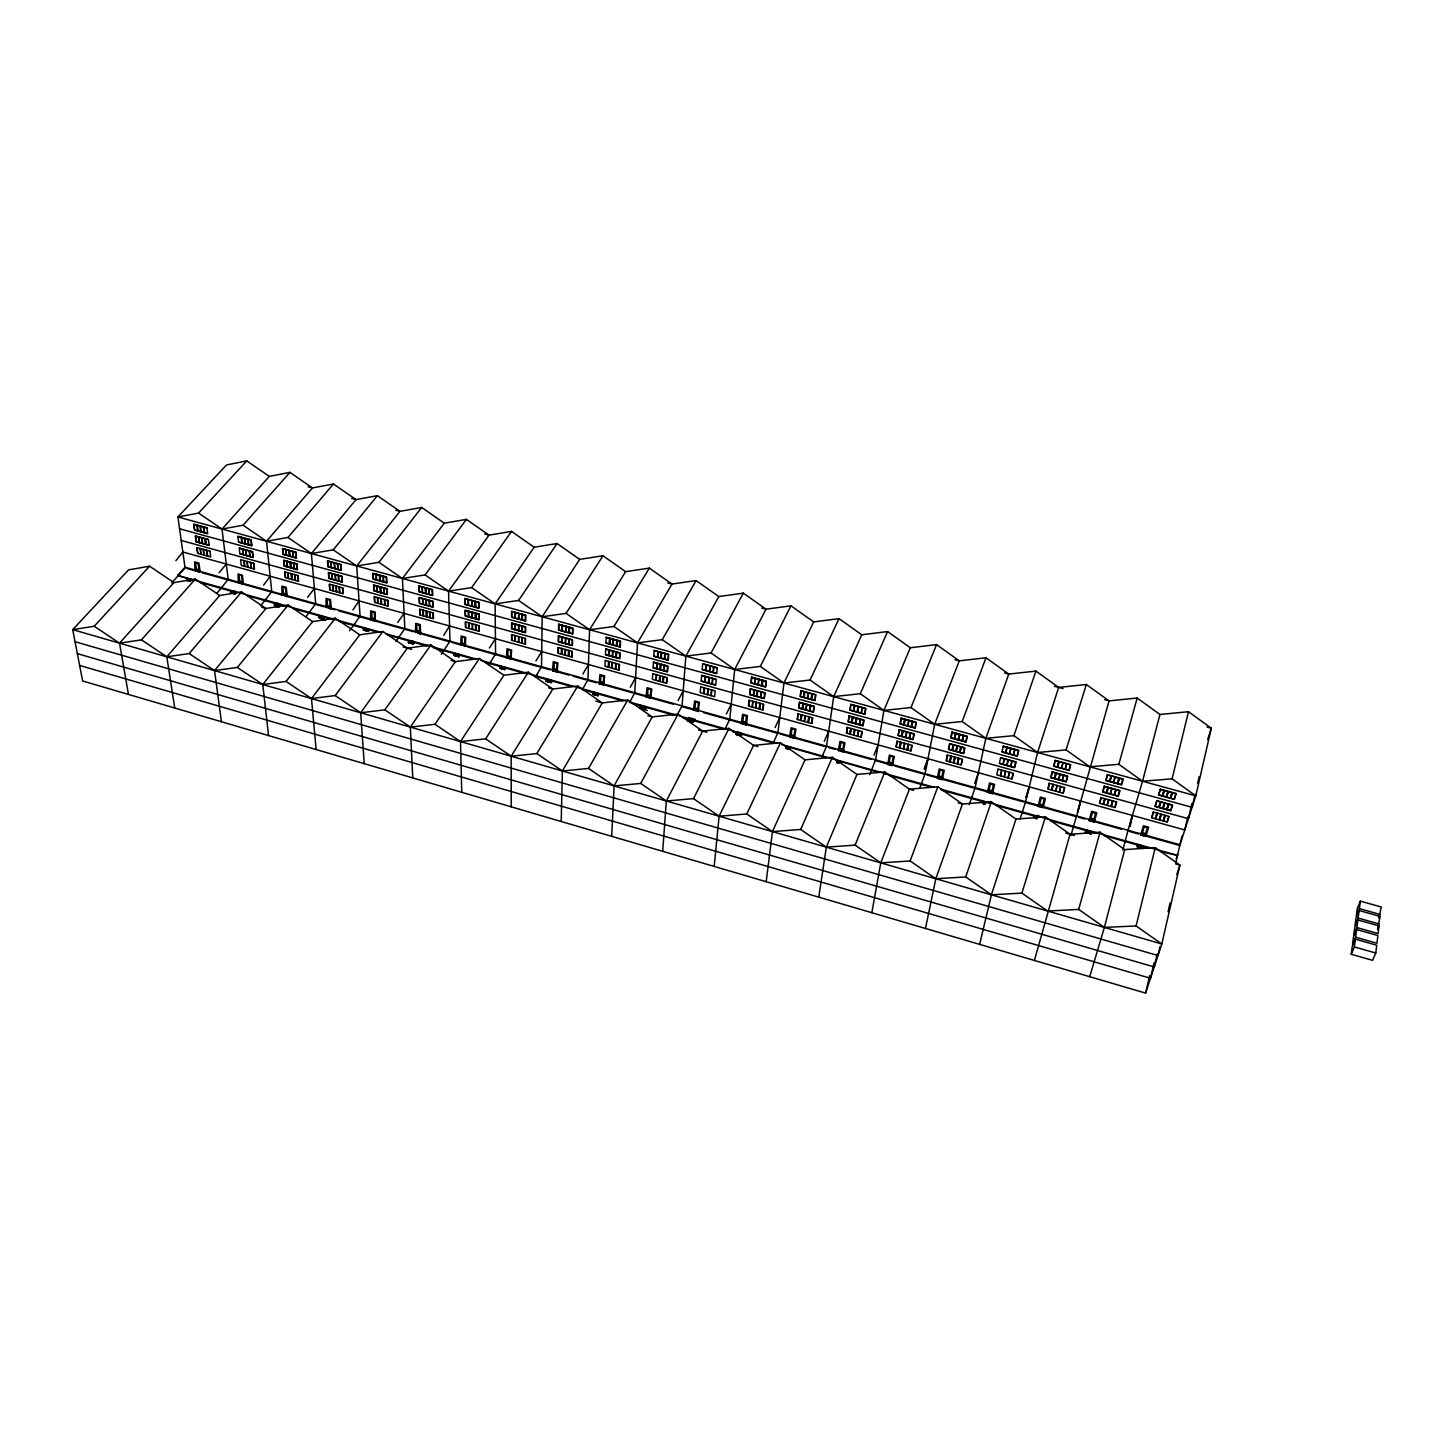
<?xml version="1.0" encoding="UTF-8"?>
<svg xmlns="http://www.w3.org/2000/svg" width="1454" height="1454" viewBox="0 0 1454 1454"><rect width="100%" height="100%" fill="white"/><g stroke="black" fill="none" stroke-linecap="round" stroke-linejoin="round"><path stroke-width="1.5" d="M515.061 641.305L515.061 635.562M515.061 629.782L515.061 623.984M515.061 618.15L515.061 612.279M515.279 641.178L515.298 635.816M518.533 642.268L518.533 636.525M518.551 630.745L518.569 624.947M518.569 619.113L518.587 613.243M518.769 642.141L518.769 636.779M522.004 643.231L522.022 637.488M522.041 631.708L522.077 625.911M522.095 620.076L522.113 614.224M522.24 643.104L522.259 637.743M525.257 643.94L525.276 638.579M571.658 686.524L535.799 676.492L541.542 666.695M535.944 660.97L541.724 651.556M541.524 667.441L542.16 616.769L579.692 559.372L602.974 555.755L625.638 571.658L649.338 568.114L672.002 584.054L696.102 580.564L718.803 596.558L743.321 593.141L766.022 609.19L790.958 605.827L813.677 621.93L839.031 618.641L861.768 634.78L887.576 631.563L910.313 647.757L936.558 644.613L959.295 660.843L985.994 657.771L1008.767 674.074L1035.92 671.076L1058.676 687.415L1086.302 684.489L1109.075 700.883L1137.173 698.029L1159.947 714.477L1188.518 711.715L1211.309 728.218L1195.788 795.847L1179.776 845.501L1145.134 835.85M547.177 679.291L546.213 681.199M547.413 679.363L546.45 681.254M547.649 679.418L546.686 681.326M547.885 679.491L547.158 681.453M548.34 679.618L547.376 681.526M548.576 679.69L547.849 681.653M548.812 679.745L548.085 681.708M549.267 679.89L548.322 681.781M549.503 679.945L548.776 681.908M549.739 680.018L549.012 681.981M550.212 680.145L549.248 682.035M550.43 680.199L549.721 682.162M550.902 680.345L549.939 682.235M551.139 680.399L550.175 682.308M551.375 680.472L550.648 682.435M551.593 680.527L550.884 682.489M552.066 680.672L551.102 682.562M552.538 670.821L553.12 669.167L557.754 670.458L557.173 672.111L552.538 670.821L553.247 661.625L557.9 662.915L557.173 672.111M558.318 653.1L558.427 647.739M561.371 653.937L561.48 648.593M561.589 654.191L561.717 648.466M561.826 642.686L561.953 636.888M562.08 631.072L562.207 625.22M561.826 654.064L561.935 648.72M561.226 821.51L562.371 770.983L602.283 702.918L627.71 699.992L652.228 716.931L678.109 714.096L702.645 731.108L729.017 728.345L753.572 745.393L757.861 746.611M565.097 655.172L565.224 649.429M565.352 643.668L565.497 637.87M565.624 632.036L565.751 626.183M565.333 655.045L565.461 649.684M568.387 655.881L568.514 650.538M568.605 656.136L568.75 650.411M568.896 644.631L569.023 638.851M569.168 633.017L569.314 627.165M568.841 656.008L568.987 650.665M571.895 656.863L572.022 651.501M622.948 700.883L582.418 689.541L587.943 679.636M582.89 674.038L588.452 664.533M593.904 692.377L593.214 694.358M594.613 692.577L593.686 694.485M594.85 692.649L593.923 694.558M595.086 692.704L594.395 694.685M595.795 692.904L594.868 694.83M596.031 692.976L595.322 694.957M596.722 693.176L595.795 695.085M596.958 693.231L596.267 695.212M597.667 693.431L596.503 695.285M597.903 693.503L597.212 695.485M598.376 693.631L597.449 695.539M598.612 693.703L597.685 695.612M598.848 693.758L598.157 695.739L592.741 694.23L593.668 692.322L599.066 694.194M599.084 683.798L599.648 682.144L604.319 683.453L603.755 685.107L599.084 683.798L599.939 674.601L604.628 675.91L603.755 685.107M608.335 666.968L608.554 661.606M608.554 667.222L608.808 661.479M609.044 655.718L609.281 649.938M609.535 644.104L609.789 638.27M608.808 667.095L609.026 661.734M611.88 667.931L612.116 662.588M612.098 668.204L612.352 662.461M612.607 656.699L612.861 650.919M613.115 645.103L613.37 639.251M615.424 668.931L615.66 663.569M615.642 669.185L615.896 663.442M616.169 657.681L616.423 651.901M616.696 646.085L616.95 640.233M615.896 669.058L616.132 663.696M618.968 669.912L619.204 664.551M611.716 836.341L614.079 785.905L652.228 716.931L647.884 715.713M629.455 702.718L634.78 692.704M630.273 687.233L635.616 677.6M641.069 705.59L640.178 707.516M641.541 705.717L640.651 707.662M641.777 705.79L640.887 707.716M642.014 705.844L641.123 707.789M642.25 705.917L641.596 707.916M642.977 706.117L642.068 708.043M643.213 706.19L642.304 708.116M643.45 706.244L642.777 708.243M644.158 706.444L643.25 708.389M644.395 706.517L643.486 708.443M644.867 706.644L643.977 708.589M645.103 706.717L644.213 708.643M645.34 706.789L644.449 708.716M646.049 696.902L646.612 695.23L651.337 696.557L650.774 698.229L646.049 696.902L647.066 687.706L651.792 689.032L650.774 698.229M645.576 706.844L644.922 708.843M646.049 706.971L645.158 708.916M655.972 680.345L656.336 674.62M656.699 668.876L657.063 663.097M657.444 657.281L657.808 651.428M656.208 680.236L656.554 674.892M659.316 681.09L659.662 675.746M659.534 681.344L659.916 675.619M660.298 669.858L660.661 664.078M661.043 658.262L661.425 652.428M659.789 681.217L660.134 675.874M662.897 682.071L663.242 676.728M663.115 682.326L663.497 676.619M663.878 670.857L664.278 665.078M664.66 659.262L665.06 653.428M663.369 682.217L663.733 676.873M666.477 683.071L666.841 677.728M662.697 851.317L666.332 800.99L702.645 731.108M678.091 700.555L683.216 690.814M688.923 718.985L688.051 720.93M689.396 719.112L688.287 721.002M689.632 719.185L689.014 721.202M690.105 719.312L689.251 721.275M690.595 719.457L689.487 721.329M690.832 719.512L690.196 721.548M691.304 719.657L690.45 721.602M691.795 719.785L690.686 721.675M692.031 719.857L691.395 721.875M692.504 719.984L691.631 721.947M693.449 710.134L694.012 708.443L698.774 709.77L698.211 711.46L693.449 710.134L694.612 700.937L699.41 702.264L698.211 711.46M692.976 720.13L691.886 722.002M693.231 720.184L692.595 722.202M693.703 720.33L692.831 722.274M703.809 693.613L704.299 687.887M704.79 682.144L705.299 676.364M705.79 670.567L706.299 664.732M704.081 693.485L704.536 688.16M707.426 694.612L707.916 688.905M708.425 683.144L708.934 677.382M709.443 671.566L709.952 665.732M707.68 694.485L708.153 689.16M711.024 695.612L711.533 689.905M712.06 684.143L712.569 678.382M713.078 672.566L713.605 666.732M711.297 695.485L711.769 690.159M726.364 714.005L731.253 704.136M714.187 866.439L719.112 816.221L753.572 745.393L780.453 742.74L805.007 759.842L832.379 757.261L856.951 774.437L884.832 771.947L909.422 789.158L913.675 790.358M729.69 719.93L734.67 669.512L766.022 609.19L761.714 608.045M736.724 732.362L735.888 734.343M736.96 732.434L736.124 734.415M737.451 732.58L736.378 734.47M737.687 732.634L736.851 734.615M737.941 732.707L737.105 734.688M738.178 732.78L737.342 734.743M738.65 732.907L737.578 734.815M738.905 732.98L738.305 735.015M739.377 733.107L738.541 735.088M739.632 733.179L738.796 735.161M740.104 733.325L739.032 735.215M741.286 723.492L741.849 721.784L746.647 723.129L746.102 724.819L741.286 723.492L742.63 714.296L747.447 715.622L746.574 723.874M740.595 733.452L739.759 735.433M740.831 733.525L739.995 735.488M741.322 733.652L740.231 735.56M741.794 733.797L740.958 735.76M746.102 724.819L741.376 722.729M748.737 705.862L749.301 700.537M752.118 707.007L752.736 701.282M753.354 695.557L753.972 689.778M754.608 683.98L755.226 678.146M752.372 706.88L752.954 701.555M755.535 707.753L756.116 702.427M755.753 708.007L756.389 702.3M757.007 696.557L757.643 690.795M758.279 684.998L758.915 679.163M759.17 708.752L759.77 703.427M759.406 709.025L760.042 703.318M760.678 697.575L761.314 691.795M761.969 685.997L762.623 680.181M759.66 708.898L760.26 703.572M762.823 709.77L763.423 704.445M775.109 727.563L779.744 717.585M1375.775 953.024L1376.72 945.209L1355.364 939.157L1352.238 946.481L1351.202 954.26L1372.558 960.349L1375.775 953.024L1354.346 946.936L1355.364 939.157M1379.028 925.907L1378.119 933.577L1356.891 927.597L1357.891 919.964L1379.028 925.907L1377.429 929.579M1377.665 927.67L1380.173 916.42L1359.126 910.513L1356.037 917.837L1355.037 925.38L1358.127 918.074L1359.126 910.513M1378.81 918.183L1381.3 907.005L1360.362 901.153L1357.273 908.459L1356.273 915.947L1359.381 908.623L1360.362 901.153M766.203 881.706L772.438 831.615L805.007 759.842M786.196 746.229L826.017 757.77M786.45 746.284L785.633 748.283M786.941 746.429L785.887 748.356M787.177 746.502L786.378 748.483M787.414 746.556L786.868 748.628M787.904 746.702L787.105 748.701M788.395 746.829L787.341 748.755M789.595 736.96L790.122 735.251L794.993 736.615L794.447 738.323L789.595 736.96L791.085 727.763L795.956 729.126L794.447 738.323M788.631 746.902L787.832 748.901M788.886 746.974L788.322 749.028M789.377 747.102L788.577 749.101M789.849 747.247L788.813 749.173M790.104 747.32L789.304 749.301M790.34 747.392L789.795 749.446L787.595 748.828L788.341 747.211M790.54 747.829L784.978 745.884M797.464 719.366L798.155 714.041M800.645 720.257L801.354 714.932M800.863 720.512L801.608 714.805M802.372 709.079L803.117 703.318M803.88 697.52L804.644 691.704M801.136 720.384L801.845 715.059M1355.619 937.23L1356.637 929.524L1377.883 935.504L1376.956 943.264L1355.619 937.23L1352.493 944.537L1353.51 936.83L1356.637 929.524M804.316 721.275L805.025 715.95M804.553 721.529L805.298 715.822M806.061 710.097L806.825 704.336M807.606 698.556L808.369 692.722M808.006 722.293L808.715 716.967M808.224 722.547L808.987 716.84M809.769 711.115L810.532 705.354M811.314 699.574L812.095 693.758M808.497 722.42L809.206 717.113M811.677 723.31L812.404 717.985M824.291 741.267L828.707 731.18M826.435 746.92L833.687 696.63L861.768 634.78M838.34 750.555L838.867 748.846L843.774 750.209L843.229 751.936L838.34 750.555L839.994 741.358L844.919 742.74L843.229 751.936M837.14 760.478L877.344 772.129M837.377 760.551L836.613 762.568M837.631 760.624L837.104 762.696M838.376 760.824L837.359 762.768M838.613 760.896L837.849 762.914M838.867 760.969L838.086 762.986M839.103 761.042L838.34 763.041M818.766 897.136L826.326 847.173L856.951 774.437M839.358 761.114L838.831 763.186M839.54 761.551L835.414 760.006M846.664 732.998L847.464 727.691M849.863 733.888L850.681 728.581M850.081 734.143L850.972 728.454M851.844 722.729L852.735 716.986M853.625 711.206L854.534 705.39M850.372 734.034L851.19 728.708M853.571 734.924L854.407 729.599M853.789 735.179L854.679 729.49M855.588 723.765L856.479 718.022M857.387 712.224L858.296 706.426M854.08 735.052L854.897 729.744M857.515 736.215L858.405 730.508M859.314 724.801L860.223 719.039M861.131 713.26L862.058 707.444M857.787 736.087L858.623 730.78M861.004 736.978L861.858 731.671M873.963 755.099L878.125 744.884M887.54 764.295L892.611 764.931L893.01 763.95L888.067 762.568L887.54 764.295L892.483 765.676L894.337 756.48L889.375 755.099L887.94 763.314M896.318 746.756L897.245 741.449M899.553 747.665L900.499 742.358M899.772 747.919L900.789 742.231M901.807 736.524L902.825 730.78M903.861 725.001L904.897 719.203M900.062 747.792L901.007 742.503M871.837 912.73L880.779 862.876L909.422 789.158L937.83 786.778L962.421 804.044L991.355 801.754L1015.964 819.075L1045.426 816.875L1070.053 834.269L1100.06 832.179L1124.687 849.609L1155.258 847.609L1179.903 865.112L1161.801 943.991L1145.607 993.118L82.642 680.981L72.7 629.655L128.515 569.877L149.598 566.206L173.898 582.618L195.381 579.019L219.699 595.486L241.6 591.96L265.955 608.463L288.255 605.009L312.628 621.585L335.365 618.186L359.756 634.816L382.911 631.49L407.338 648.175L430.929 644.94L455.375 661.661L479.402 658.498L503.866 675.274L528.365 672.202L552.847 689.032L577.783 686.034L602.283 702.918L595.849 701.101M903.516 748.955L904.552 743.267M905.569 737.56L906.605 731.816M907.659 726.055L908.695 720.239M903.806 748.846L904.751 743.539M907.06 749.737L908.023 744.43M907.26 749.991L908.296 744.321M909.35 738.596L910.386 732.852M911.44 727.091L912.494 721.293M907.55 749.882L908.514 744.575M910.804 750.773L911.785 745.484M924.108 769.075L928.015 758.734M937.212 778.144L942.21 779.544L937.212 778.144L937.739 776.418L942.737 777.799L942.21 779.544M937.594 777.163L939.211 768.966L944.228 770.347L942.574 778.544M946.445 760.66L947.517 755.353M949.716 761.569L950.789 756.262M949.935 761.823L951.08 756.153M952.243 750.446L953.406 744.702M954.587 738.941L955.751 733.143M950.225 761.696L951.298 756.407M953.497 762.605L954.587 757.316M953.715 762.877L954.878 757.189M956.041 751.5L957.223 745.757M958.404 739.995L959.585 734.197M954.006 762.75L955.096 757.461M957.295 763.659L958.386 758.37M957.495 763.913L958.677 758.243M959.858 752.536L961.039 746.811M962.239 741.049L963.42 735.251M957.786 763.804L958.895 758.497M925.471 928.47L935.794 878.761L962.421 804.044L958.186 802.862M961.076 764.713L962.184 759.424M971.417 798.482L975.143 787.632M974.725 783.161L978.378 772.692M974.98 788.377L985.848 738.323L1008.767 674.074L1004.46 672.929M983.885 801.572L982.959 803.571M984.14 801.645L983.467 803.717M984.376 801.717L983.722 803.789M984.631 801.79L983.976 803.862M984.885 801.863L984.231 803.935M985.14 801.936L984.721 804.08M987.357 792.139L992.41 793.557L987.357 792.139L987.884 790.394L992.918 791.794L992.41 793.557M987.72 791.14L989.538 782.961L994.609 784.36L992.755 792.539M985.903 802.135L984.976 804.135M1000.37 775.6L1001.57 770.311M1000.588 775.854L1001.879 770.184M1003.169 764.495L1004.478 758.77M1005.786 753.027L1007.113 747.229M1004.187 776.654L1005.405 771.365M1004.405 776.909L1005.695 771.256M1007.004 765.549L1008.331 759.842M1009.658 754.081L1010.984 748.301M1160.001 946.79L1157.984 955.551L75.045 641.705M1168.071 911.731L1170.088 902.952M1195.097 794.229L1192.08 807.333L179.569 528.765M1197.605 783.306L1199.114 776.763M1008.004 777.708L1009.24 772.438M1008.222 777.981L1009.53 772.31M1010.857 766.621L1012.184 760.896M1013.511 755.135L1014.856 749.355M1145.607 993.118L1149.678 975.579M1175.795 862.604L1182.029 836.014M1154.04 962.911L1150.496 978.269L79.643 665.441M1187.827 816.839L1184.792 829.961L182.84 551.993L175.879 560.681M1157.257 953.824L1154.222 966.965L77.353 653.628M1191.953 803.408L1188.409 818.711L181.223 540.434M1011.839 778.781L1013.074 773.492M979.651 944.373L991.41 894.81L1015.964 819.075M1025.852 797.41L1029.232 786.814M149.598 566.206L94.183 626.256L72.7 629.655L1161.801 943.991L1136.083 925.944L1155.258 847.609M171.736 582.854L185.094 568.005L177.915 516.97L1195.788 795.847L1172.088 778.835L1188.518 711.715M1034.739 815.821C1032.086 820.365 1036.629 811.877 1040.355 817.384M1034.994 815.894L1034.357 817.984M1035.502 816.021L1034.612 818.057M1035.757 816.094L1035.121 818.202M1037.992 806.279L1043.263 806.952L1043.59 805.934L1038.501 804.516L1037.992 806.279L1043.081 807.697L1045.462 798.5L1040.355 797.083L1038.32 805.243M1036.011 816.167L1035.375 818.257M1036.266 816.239L1035.902 818.402M1036.775 816.385L1036.157 818.475M1037.029 816.457L1036.411 818.547M1037.556 816.603L1036.666 818.62M1142.59 848.3L1143.153 846.173M1142.862 848.373L1143.407 846.246M1145.916 836.377L1146.406 834.596L1141.208 833.142L1140.718 834.941L1145.916 836.377L1140.718 834.941M1048.17 788.85L1049.497 783.561M1139.991 847.573L1140.281 845.374M1140.245 847.646L1140.808 845.519M1140.499 847.718L1141.063 845.592M1140.772 847.791L1141.317 845.665M1141.026 847.864L1141.59 845.737M1141.281 847.936L1142.117 845.883M1141.554 848.009L1141.99 846.246M1141.808 848.082L1142.371 845.955M1142.335 848.227L1142.626 846.028M1051.496 789.776L1052.841 784.488M1051.715 790.031L1053.15 784.378M1054.586 778.69L1056.04 772.983M1057.494 767.239L1058.966 761.46M1052.024 789.904L1053.35 784.633M1137.373 846.846L1137.937 844.719M1137.9 846.991L1138.191 844.792M1138.155 847.064L1138.718 844.938M1138.427 847.137L1138.973 845.01M1138.682 847.209L1139.5 845.156M1138.936 847.282L1139.391 845.519M1139.209 847.355L1139.754 845.228M1139.463 847.428L1140.027 845.301M1055.568 791.103L1057.022 785.451M1058.476 779.762L1059.93 774.055M1061.402 768.294L1062.874 762.532M1055.877 790.976L1057.222 785.705M1059.221 791.903L1060.584 786.632M1059.421 792.157L1060.875 786.505M1062.347 780.834L1063.819 775.109M1065.309 769.366L1066.782 763.604M1063.074 792.975L1064.455 787.704M1122.851 850.045L1128.05 830.27M1129.576 826.29L1132.43 815.44M1130.103 826.435L1132.321 815.803M1124.687 849.609L1104.386 927.416L1089.7 976.706M1159.947 714.477L1142.535 781.252L1127.831 831.016M1034.394 960.458L1070.053 834.269M1077.469 811.786L1080.576 801.045M1086.083 830.198L1085.229 832.233L1091.172 833.905L1091.772 831.779L1085.829 830.125M1086.611 830.343L1086.011 832.451M1089.119 820.529L1094.244 821.964L1089.119 820.529L1089.609 818.766L1094.753 820.201L1094.244 821.964M1089.409 819.493L1091.645 811.35L1096.807 812.786L1094.535 820.928M1086.865 830.416L1086.265 832.524M1087.119 830.488L1086.52 832.597M1087.374 830.561L1086.774 832.669M1087.628 830.634L1087.047 832.742M1087.901 830.707L1087.301 832.815M1088.41 830.852L1087.556 832.888M1088.919 830.997L1088.337 833.106M1089.191 831.052L1088.592 833.178M1089.446 831.125L1088.846 833.251M1089.7 831.197L1089.101 833.324M1089.955 831.27L1089.373 833.396M1090.209 831.343L1089.628 833.469M1090.736 831.488L1089.882 833.542M1090.991 831.561L1090.391 833.687M1091.245 831.633L1090.664 833.76M1091.518 831.706L1090.918 833.833M1099.769 803.135L1101.241 797.882M1136.083 925.944L1104.386 927.416L1078.686 909.422L1100.06 832.179M579.692 559.372L557.046 543.523L534.145 547.213L511.535 531.401L489.017 535.145L466.407 519.387L444.288 523.186L421.696 507.482L399.959 511.335L377.386 495.669L356.012 499.594L333.457 483.982L312.465 487.944L289.928 472.386L269.281 476.403L246.762 460.882L226.479 464.971L177.915 516.97L198.598 513.08L222.008 529.056L243.072 525.221L266.5 541.233L287.947 537.471L311.392 553.538L333.239 549.848L356.703 565.951L378.931 562.316L402.413 578.474L425.059 574.912L448.559 591.124L471.623 587.616L495.142 603.883L518.605 600.447L542.16 616.769L566.042 613.388L589.597 629.764L613.933 626.474L637.506 642.886L662.261 639.669L685.852 656.136L711.061 652.973L734.67 669.512L760.315 666.423L783.942 682.998L810.06 680.018L833.687 696.63L860.277 693.722L883.923 710.406L910.986 707.553L934.649 724.292L962.184 721.529L985.848 738.323L1013.892 735.651L1037.574 752.5L1066.109 749.9L1089.791 766.803L1118.835 764.295L1137.173 698.029M1103.132 804.08L1104.604 798.809M1090.136 833.615L1090.627 831.87M1103.35 804.335L1104.931 798.7M1106.512 793.012L1108.112 787.323M1109.711 781.58L1111.329 775.818M1103.659 804.226L1105.131 798.955M1088.065 833.033L1088.301 831.215M1107.039 805.152L1108.511 799.882M1107.239 805.407L1108.82 799.773M1110.438 794.102L1112.037 788.395M1113.655 782.67L1115.273 776.909M1085.756 832.379L1085.993 830.561M1110.929 806.243L1112.419 800.972M1111.129 806.497L1112.728 800.845M1114.346 795.174L1115.963 789.486M1117.599 783.742L1119.235 777.981M1111.438 806.37L1112.946 801.118M1114.818 807.315L1116.327 802.045M1070.907 835.45L1076.578 815.93M1077.977 811.932L1080.486 801.427M1140.99 833.887L1143.444 825.745L1148.66 827.199L1146.17 835.341M1151.877 817.584L1153.476 812.332M1155.276 818.529L1156.893 813.277M1155.476 818.784L1157.202 813.149M1158.947 807.497L1160.692 801.79M1162.455 796.083L1164.218 790.322M1155.803 818.675L1157.42 813.422M94.183 626.256L119.537 643.159L141.456 639.851L166.81 656.808L189.165 653.573L214.556 670.585L237.365 667.441L262.774 684.507L286.038 681.435L311.483 698.556L335.183 695.575L360.665 712.769L384.837 709.843L410.337 727.091L434.982 724.274L460.5 741.576L485.636 738.85L511.172 756.207L536.817 753.572L562.371 770.983L588.506 768.439L614.079 785.905L640.741 783.452L666.332 800.99L693.503 798.628L719.112 816.221L746.811 813.967L772.438 831.615L800.681 829.471L826.326 847.173L855.116 845.119L880.779 862.876L910.131 860.95L935.794 878.761L965.71 876.926L991.41 894.81L1021.889 893.101L1045.426 816.875M1066.109 749.9L1086.302 684.489M1159.201 819.62L1160.837 814.367M1159.42 819.874L1161.146 814.24M1162.909 808.588L1164.654 802.899M1166.435 797.174L1168.198 791.412M1159.729 819.765L1161.364 814.513M1163.145 820.71L1164.781 815.458M1163.345 820.965L1165.09 815.331M1166.853 809.678L1168.634 803.989M1170.415 798.264L1172.197 792.503M1163.673 820.856L1165.308 815.603M1034.866 818.129L1035.412 816.403M1036.92 818.693L1037.465 816.966M1167.071 821.801L1168.725 816.548M1207.656 739.632L1211.309 728.218L1207.038 727.073M1026.36 797.555L1029.141 787.177M1020.126 818.911L1025.615 801.717M1176.286 858.751L1177.722 854.352M1058.676 687.415L1037.574 752.5L1025.434 802.444L1038.174 806.007M1176.759 874.726L1179.903 865.112L1175.65 863.93M965.71 876.926L991.355 801.754M1013.892 735.651L1035.92 671.076M983.213 803.644L983.795 801.954M969.236 804.625L972.017 796.792M910.131 860.95L937.83 786.778M962.184 721.529L985.994 657.771M919.619 788.45L925.126 773.673M924.617 769.202L927.943 759.097M855.116 845.119L884.832 771.947M910.986 707.553L936.558 644.613M869.656 774.655L875.599 759.86M910.313 647.757L883.923 710.406L875.472 760.606L888.394 764.222M1357.891 919.964L1354.783 927.288L1353.765 934.922L1356.891 927.597M1351.202 954.26L1354.346 946.936M837.595 762.841L838.304 761.205M800.681 829.471L832.379 757.261M860.277 693.722L887.576 631.563M826.526 746.175L822.092 756.662L822.819 755.026M789.049 749.246L789.813 747.629M786.123 748.428L786.887 746.793M746.811 813.967L780.453 742.74M810.06 680.018L839.031 618.641M777.926 732.616L773.255 742.976L732.598 731.598M813.677 621.93L783.942 682.998L777.835 733.361L703.681 712.678M740.722 735.688L741.267 734.034M737.814 734.888L738.614 733.289M739.504 735.361L740.068 733.688M735.651 734.27C735.433 730.344 744.521 732.889 741.213 735.833L736.615 734.543L737.414 732.943M693.503 798.628L729.017 728.345M760.315 666.423L790.958 605.827M729.763 719.185L724.874 729.435L682.671 717.622M692.122 722.075L692.958 720.493M688.524 721.075L689.36 719.494M689.723 721.402L690.559 719.821M690.923 721.747L691.759 720.166M687.815 720.875C687.16 716.786 696.539 719.494 693.067 722.347L687.578 720.802M677.001 715.259L682.053 705.881M640.741 783.452L678.109 714.096M711.061 652.973L743.321 593.141M718.803 596.558L685.852 656.136L681.999 706.626L695.012 710.261M643.013 708.316L643.904 706.753M641.832 707.989L642.704 706.426M588.506 768.439L627.71 699.992M662.261 639.669L696.102 580.564M594.631 694.758L595.54 693.213M595.558 695.012L596.485 693.485M596.74 695.357L597.649 693.812M593.45 694.43L594.359 692.886M582.418 689.541L583.327 688.015M536.817 753.572L577.783 686.034M613.933 626.474L649.338 568.114M625.638 571.658L589.597 629.764L587.925 680.381L596.431 682.762M546.922 681.381L547.867 679.872M535.799 676.492L536.762 674.965M485.636 738.85L528.365 672.202M566.042 613.388L602.974 555.755M503.866 675.274L460.5 741.576L461.754 792.303M502.884 669.058L503.866 667.168M503.357 669.185L504.102 667.241M503.575 669.24L504.338 667.295M504.047 669.367L504.792 667.422M511.008 659.225L511.608 657.59L507.01 656.299L506.428 657.208L511.008 659.225L511.59 650.047L506.992 648.757L506.428 657.953M504.265 669.44L505.265 667.931M504.502 669.494L505.265 667.55M499.885 668.204L500.649 666.259L505.956 668.131M500.121 668.277L500.885 666.332M500.358 668.331L501.339 666.459M500.812 668.476L501.575 666.532M501.048 668.531L501.794 666.586M501.503 668.658L502.266 666.714M501.739 668.731L502.721 666.841M501.957 668.785L502.957 666.913M502.43 668.913L503.175 666.968M502.648 668.985L503.411 667.041M495.56 653.864L489.598 663.551L490.598 662.061M489.435 648.011L495.432 638.724M434.982 724.274L479.402 658.498M518.605 600.447L557.046 543.523M458.555 656.626L459.573 654.754M458.773 656.681L459.809 655.209M534.145 547.213L495.142 603.883L495.56 654.609M454.884 655.609L455.684 653.682M455.12 655.663L456.138 653.809M455.575 655.79L456.374 653.864M455.811 655.863L456.592 653.937M456.265 655.99L457.047 654.064M456.501 656.045L457.519 654.554M456.72 656.117L457.501 654.191M457.174 656.245L457.974 654.318M457.41 656.299L458.192 654.373M457.865 656.426L458.646 654.5M465.28 646.467L465.862 644.831L461.318 643.559L460.718 644.449L465.28 646.467L465.716 637.27L461.136 636.016L460.736 645.194M458.101 656.499L459.119 655.009M458.319 656.554L459.1 654.627M453.975 655.336L454.775 653.428L460.027 654.882M454.211 655.409L454.993 653.482M454.666 655.536L455.447 653.609M449.977 641.159L441.325 654.3M443.797 635.307L449.559 625.983M384.837 709.843L430.929 644.94M471.623 587.616L511.535 531.401M413.245 643.922C417.48 641.577 408.392 638.833 408.265 642.541L413.463 643.995M409.846 642.977L410.664 641.069M410.064 643.031L411.118 641.196M410.301 643.104L411.337 641.269M407.338 648.175L360.665 712.769L364.227 763.659M410.755 643.231L411.791 641.378M410.973 643.286L412.264 641.886M411.427 643.413L412.245 641.505M411.664 643.486L412.936 642.086M412.118 643.613L412.918 641.705M412.336 643.668L413.372 641.832M419.952 633.817L420.551 632.199L416.044 630.945L415.408 631.818L419.952 633.817L420.588 632.944L420.242 624.638L415.717 623.384L415.444 632.563M412.554 643.74L413.608 641.886M413.009 643.868L414.063 642.014M408.483 642.595L409.537 640.76M408.719 642.668L409.774 641.196M408.938 642.723L410.21 640.941M409.392 642.85L410.428 641.014M409.61 642.904L410.682 641.45M404.83 628.564L395.888 641.559M397.687 622.457L404.085 613.388M335.183 695.575L382.911 631.49M425.059 574.912L466.407 519.387M367.226 631.036L368.316 629.582M367.444 631.091L368.28 629.2M375.041 621.294L375.187 612.098L370.697 610.862L370.57 620.04L375.041 621.294L375.641 619.677L371.17 618.423L370.57 620.04M367.662 631.163L368.989 629.764M368.116 631.29L368.971 629.4M363.845 630.091L364.7 628.201M364.082 630.145L365.154 628.328M364.3 630.218L365.59 628.455M364.754 630.345L365.826 628.51M364.972 630.4L366.299 629.019M365.427 630.527L366.263 628.637M365.645 630.6L366.971 629.2M366.099 630.709L366.935 628.819M366.317 630.782L367.644 629.4M366.772 630.909L367.608 629.019M366.99 630.963L368.062 629.146M359.756 634.816L311.483 698.556L316.154 749.555M363.409 629.964L364.481 628.128M444.288 523.186L402.413 578.474L404.866 629.309L413.463 631.708M363.627 630.018L364.718 628.582M360.065 616.078L353.522 625.438M349.523 630.673L354.631 624.002M352.886 609.971L359.047 600.884M286.038 681.435L335.365 618.186M378.931 562.316L421.696 507.482M320.498 617.95L321.861 616.569M320.952 618.059L321.825 616.187M321.17 618.132L322.515 616.75M321.625 618.259L322.297 616.696M321.843 618.313L323.188 616.95M322.279 618.441L323.606 616.696M330.512 608.862L331.13 607.263L326.023 606.881L330.512 608.862L331.185 608.026L330.531 599.684L326.078 598.448L326.096 607.627M322.733 618.568L323.86 617.132M322.952 618.622L324.278 616.878M323.406 618.75L324.533 617.314M319.862 616.005L318.499 617.387L323.624 618.822L324.496 616.95M318.953 617.514L319.825 615.642M319.171 617.568L320.516 616.205M319.607 617.696L320.498 615.824M319.844 617.75L321.189 616.387M320.28 617.877L321.152 616.005M312.628 621.585L262.774 684.507L268.554 735.579M315.718 603.701L306.231 616.405M307.576 597.358L314.391 588.506M237.365 667.441L288.255 605.009M333.239 549.848L377.386 495.669M276.66 605.646L277.769 603.864M276.878 605.718L278.041 604.301M277.096 605.773L278.441 604.046M277.532 605.9L278.877 604.173M277.968 606.027L279.095 604.228M286.402 596.558L287.02 594.959L281.931 594.577L286.402 596.558L287.092 595.722L286.274 587.38L281.858 586.144L282.003 595.34M278.187 606.082L279.313 604.301M278.641 606.209L279.768 604.41M278.859 606.263C283.421 604.101 274.533 601.411 274.224 604.973L279.295 606.391L279.986 604.482M274.442 605.028L275.606 603.628M274.661 605.1L276.006 603.374M275.115 605.227L276.278 603.81M275.333 605.282L276.678 603.555M275.769 605.409L276.896 603.61M276.205 605.536L277.369 604.119M276.424 605.591L277.332 603.737M271.753 591.433L264.828 600.611M260.575 605.718L266.009 599.193M263.592 585.108L270.153 576.22M189.165 653.573L241.6 591.96M287.947 537.471L333.457 483.982M232.095 593.159L233.24 591.396M232.531 593.287L233.676 591.505M232.749 593.359L233.894 591.578M233.185 593.468L234.548 591.76M233.621 593.596L234.766 591.814M233.84 593.65L235.421 591.996M242.673 584.363L243.291 582.763L238.238 582.382L242.673 584.363L243.381 583.527L242.4 575.184L238.038 573.966L238.329 583.145M234.276 593.777L235.693 592.45M234.712 593.904L235.639 592.069M236.075 592.178L234.93 593.959L230.35 592.669C230.713 589.415 239.201 591.469 235.366 594.086M230.786 592.796L231.986 591.396M231.004 592.868L232.367 591.142M231.44 592.978L232.585 591.215M231.877 593.105L233.022 591.324M219.699 595.486L166.81 656.808L174.716 708.007M228.169 579.292L221.081 588.343M216.701 593.396L222.28 586.962M219.1 572.731L226.297 564.061M190.31 581.455L191.492 579.692M199.325 572.258L199.961 570.695L194.909 570.313L199.325 572.258L200.052 571.44L198.925 563.098L194.6 561.88L195.018 571.058M141.456 639.851L195.381 579.019M243.072 525.221L289.928 472.386M188.075 579.11L186.857 580.491L189.165 579.419M187.075 580.546L188.457 578.856M187.511 580.673L188.675 578.91M188.148 580.855L189.547 579.146M188.584 580.982L189.765 579.219M189.02 581.091L190.256 579.71M189.238 581.164L190.619 579.455M189.674 581.273L190.837 579.51M190.11 581.4L191.274 579.637M192.364 579.946L177.606 575.439L184.985 567.242L1180.012 844.774M173.898 582.618L119.537 643.159L128.461 694.43M269.281 476.403L222.008 529.056L228.26 580.037L236.984 582.472M198.598 513.08L246.762 460.882M1172.088 778.835L1142.535 781.252L1118.835 764.295M1078.686 909.422L1047.589 911.04L1021.889 893.101M308.139 486.799L312.465 487.944L266.5 541.233L271.825 592.196M351.668 498.431L356.012 499.594L311.392 553.538L315.772 604.464L324.224 606.809M395.779 510.227L399.959 511.335L356.703 565.951L360.119 616.823M484.764 534L489.017 535.145L448.559 591.124L450.013 641.905L417.752 632.908M667.786 582.927L672.002 584.054L637.506 642.886L634.744 693.449L673.402 704.227M955.042 659.716L959.295 660.843L934.649 724.292L924.998 774.419L894.846 766.022M1054.332 686.252L1063.056 688.596M1104.695 699.719L1109.075 700.883L1076.396 816.657L1042.427 807.188M196.799 525.185L193.945 524.403L194.691 529.91L197.544 530.692M200.543 526.221L203.415 527.002L204.123 532.509L201.27 531.71M206.722 527.911L203.851 527.13L204.56 532.618L207.431 533.4M238.111 536.526L241 537.308M244.781 538.343L247.671 539.143M286.056 549.667L288.964 550.466L289.491 555.955L286.583 555.155L285.802 549.412M292.327 551.393L289.419 550.593L289.946 556.082L292.854 556.882M330.621 561.898L327.677 561.08L328.113 566.569L331.039 567.387M334.002 562.825L331.058 562.007L331.494 567.496L334.42 568.314M337.855 563.879L340.799 564.679L341.199 570.168L338.273 569.368M376.495 574.475L379.458 575.293L379.767 580.764L376.822 579.964M382.875 576.22L379.912 575.421L380.239 580.891L383.184 581.709M421.878 586.925L418.879 586.107L419.115 591.578L422.096 592.396M429.239 588.943L432.238 589.761L432.438 595.249L429.457 594.432M468.606 599.739L471.623 600.575M514.825 612.425L511.79 611.589L511.79 617.059L514.825 617.895M518.351 613.388L515.298 612.552L515.298 618.023L518.333 618.859M521.877 614.351L518.824 613.515L518.805 618.986L521.859 619.822M565.515 626.311L562.444 625.474L562.316 630.945L565.388 631.781M606.427 637.543L609.535 638.397L609.299 643.849L606.209 642.995M613.606 639.506L616.714 640.36L616.46 645.812L613.352 644.958M654.427 650.701L657.553 651.556M702.864 663.987L706.026 664.86M709.679 665.859L706.517 664.987L706.044 670.439L709.207 671.312M713.332 666.859L710.17 665.987L709.697 671.439L712.86 672.311M717.004 667.859L713.823 667.004L713.351 672.439L716.513 673.311M754.971 678.273L751.773 677.4L751.191 682.853L754.372 683.725M759.152 679.436L762.35 680.308L761.732 685.743L758.552 684.87M808.588 692.995L811.823 693.867L811.096 699.301L807.879 698.429M861.768 707.571L858.514 706.68L857.66 712.115L860.913 713.005M908.405 720.366L905.115 719.457L904.152 724.874L907.441 725.782M1003.46 746.429L1006.804 747.356L1005.568 752.754L1002.224 751.845M1007.331 747.501L1010.675 748.41L1009.439 753.808L1006.095 752.899M1011.202 748.556L1014.547 749.482L1013.293 754.88L1009.948 753.954M1015.074 749.628L1018.436 750.537L1017.164 755.935L1013.82 755.026M1062.565 762.641L1059.184 761.714L1057.803 767.112L1061.184 768.039M1067 763.859L1070.398 764.804L1068.999 770.184L1065.618 769.257M1115.491 777.163L1118.908 778.108L1117.381 783.488L1113.964 782.543M238.765 542.015L241.637 542.815M245.399 543.851L248.289 544.632M468.715 605.209L471.732 606.045M654.082 656.154L657.208 657.008M702.409 669.44L705.572 670.312M208.431 539.525L195.272 535.908L196.072 541.742L209.176 545.359L208.431 539.525L205.377 538.871L206.086 544.323L208.94 545.105M198.362 536.944L195.527 536.163L196.254 541.615L199.089 542.397M201.652 537.853L198.816 537.071L199.525 542.506L202.379 543.305L201.652 537.853L202.615 543.56M202.088 537.98L204.941 538.762L205.65 544.196L202.815 543.414M239.492 548.267L242.364 549.067M246.108 550.103L248.997 550.884M287.183 561.408L290.091 562.207L290.6 567.642L287.71 566.842M293.435 563.134L290.527 562.334L291.054 567.769L293.944 568.569M331.53 573.621L328.604 572.821L329.04 578.256L331.948 579.056M334.911 574.548L331.985 573.748L332.403 579.183L335.329 579.982M338.727 575.602L341.672 576.42L342.072 581.854L339.145 581.037M377.186 586.198L380.13 587.016L380.457 592.45L377.495 591.633M383.547 587.943L380.584 587.143L380.893 592.56L383.856 593.377M422.332 598.63L419.37 597.812L419.588 603.246L422.551 604.064M429.675 600.647L432.656 601.483L432.856 606.9L429.875 606.082M468.842 611.443L471.841 612.261M514.825 624.111L511.79 623.275L511.808 628.691L514.825 629.527M518.333 625.075L515.298 624.239L515.298 629.655L518.315 630.491M521.841 626.038L518.805 625.202L518.787 630.618L521.822 631.454M565.242 637.997L562.189 637.161L562.08 642.559L565.133 643.413M605.954 649.211L609.044 650.065L608.808 655.463L605.736 654.609M613.079 651.174L616.187 652.028L615.933 657.426L612.843 656.572M653.7 662.352L656.808 663.224M701.882 675.637L705.026 676.492M708.661 677.509L705.517 676.637L705.063 682.017L708.207 682.889M712.315 678.509L709.152 677.637L708.68 683.016L711.824 683.889M715.95 679.509L712.787 678.636L712.315 684.034L715.459 684.889M753.717 689.905L750.537 689.032L749.955 694.412L753.136 695.285M757.861 691.05L761.06 691.922L760.46 697.32L757.28 696.43M807.043 704.59L810.26 705.481L809.533 710.861L806.334 709.97M859.95 719.167L856.697 718.276L855.861 723.638L859.096 724.528M906.315 731.944L903.043 731.035L902.098 736.396L905.351 737.305M1000.843 757.97L1004.169 758.897L1002.951 764.241L999.625 763.314M1004.696 759.043L1008.022 759.951L1006.804 765.295L1003.478 764.386M1008.549 760.097L1011.875 761.024L1010.639 766.349L1007.313 765.44M1012.384 761.151L1015.728 762.078L1014.492 767.421L1011.148 766.494M1059.621 774.164L1056.258 773.237L1054.895 778.562L1058.258 779.508M1064.037 775.382L1067.4 776.309L1066.018 781.634L1062.656 780.707M1112.237 788.668L1115.654 789.595L1114.146 794.92L1110.747 793.975M240.128 553.72L242.982 554.501M246.726 555.537L249.597 556.337M468.933 616.859L471.932 617.696M653.355 667.749L656.463 668.622M701.428 681.017L704.572 681.89M194.909 570.313L199.234 571.513M238.238 582.382L242.582 583.599M281.931 594.577L286.329 595.813M326.023 606.881L330.458 608.117M370.516 619.295L374.987 620.531M415.408 631.818L419.915 633.072M460.718 644.449L465.262 645.721M506.428 657.208L511.008 658.48M552.556 670.076L557.191 671.366M599.103 683.053L603.792 684.361M646.085 696.157L650.81 697.484M693.503 709.388L698.283 710.715M789.686 736.215L794.538 737.56M838.449 749.81L843.338 751.191M187.257 568.605L193.727 570.404M202.36 572.821L226.115 579.437M243.509 584.29L282.294 595.122M286.474 596.285L313.682 603.883M328.44 607.99L334.783 609.753M339 610.934L370.77 619.804M375.023 620.985L402.722 628.71M452.176 642.504L460.845 644.94M467.352 646.757L549.976 669.803M558.409 672.148L568.95 675.092M573.167 676.274L585.817 679.8M604.955 685.143L632.617 692.849M779.944 733.961L788.395 736.324M792.63 737.487L824.309 746.338M828.562 747.52L834.959 749.301M843.484 751.682L871.219 759.424M927.161 775.037L935.849 777.454M942.374 779.271L987.593 791.885M993.9 793.648L1023.343 801.863M1078.523 817.257L1084.957 819.056M1093.535 821.437L1121.398 829.216M1129.994 831.615L1138.646 834.033M688.669 717.494L695.212 719.312M177.606 575.439L381.312 632.472M385.583 633.671L476.512 659.135M480.874 660.352L627.365 701.373M629.491 701.973L674.838 714.659M679.182 715.877L777.599 743.43M781.852 744.612L934.413 787.341M940.974 789.177L1177.54 855.406L1160.437 851.408M193 580.128L188.293 579.165M324.715 617.005L319.626 615.951M884.85 773.837L886.086 774.2M887.831 774.673L889.066 775.037M983.631 801.499L989.447 803.135M199.525 582.309L236.348 592.632M247.434 595.74L286.565 606.7M292.69 608.408L332.966 619.677M339.127 621.403L377.731 632.217M388.109 635.125L427.094 646.049M433.365 647.793L472.695 658.807M485.382 662.37L525.13 673.493M631.345 703.245L674.892 715.441M889.012 775.4L931.178 787.214M941.12 789.995L986.575 802.717M995.917 805.334L1038.992 817.402M1050.606 820.656L1095.843 833.324M1104.204 835.668L1147.769 847.864M1359.381 908.623L1380.391 914.53M453.757 655.281L459.01 656.754L459.791 654.827M499.649 668.149L504.956 669.64L505.719 667.695M274.879 606.082L279.077 607.245M321.098 619.04L325.332 620.222M643.013 709.279L647.321 710.479M261.738 607.281L265.955 608.463L214.556 670.585L221.408 721.729M403.012 646.957L411.7 649.393M451.013 660.443L455.375 661.661L410.337 727.091L412.754 777.908M548.576 687.833L552.847 689.032L511.172 756.207L511.245 806.843M698.447 729.926L706.898 732.289M1065.727 833.051L1074.433 835.505M1358.127 918.074L1379.264 923.999M197.09 547.813L197.817 553.192M200.361 548.703L201.07 554.101M196.999 525.058L197.78 530.946M198.562 536.817L199.343 542.651M200.107 548.449L200.888 554.228M200.307 525.966L201.07 531.855M203.378 549.358L204.142 555.137M203.196 549.485L203.905 554.883M206.904 550.521L207.595 555.919M203.596 526.857L204.378 532.764M205.141 538.616L205.905 544.45M206.65 550.266L207.413 556.046M206.468 550.394L207.159 555.792M244.145 560.826L244.763 566.206M241.2 537.18L241.873 543.069M242.564 548.921L243.236 554.756M243.89 560.572L244.563 566.333M250.742 562.643L251.342 568.023M247.871 538.998L248.525 544.886M249.197 550.757L249.852 556.591M250.506 562.389L251.142 568.169M244.526 538.089L245.199 543.978M245.871 549.848L246.544 555.664M247.198 561.48L247.852 567.242M246.998 561.607L247.616 567.005M253.596 563.443L254.196 568.823M284.984 572.113L285.511 577.492M291.2 573.839L291.709 579.219M286.947 561.153L287.51 566.987M288.074 572.785L288.637 578.547M287.874 572.912L288.383 578.292M294.98 574.875L295.471 580.255M292.527 551.248L293.09 557.136M293.635 562.989L294.181 568.823M294.726 574.621L295.271 580.4M291.636 573.948L292.163 579.346M289.164 550.339L289.728 556.21M290.291 562.08L290.855 567.896M291.4 573.694L291.945 579.474M297.87 575.675L298.361 581.055M329.531 584.435L329.967 589.815M332.893 585.362L333.311 590.742M330.821 561.753L331.276 567.642M331.748 573.494L332.203 579.31M332.657 585.108L333.093 590.869M339.164 587.107L339.564 592.487M336.256 586.289L336.656 591.669M334.22 562.68L334.674 568.569M335.111 574.421L335.565 580.237M336.001 586.035L336.456 591.796M342.526 588.034L342.926 593.414M337.619 563.625L338.055 569.495M338.491 575.348L338.927 581.182M339.364 586.962L339.8 592.741M374.478 596.867L374.805 602.247M376.259 574.221L376.604 580.091M376.95 585.944L377.295 591.76M377.622 597.558L377.967 603.319M377.422 597.685L377.731 603.065M381.257 598.739L381.566 604.119M379.676 575.148L380.021 581.037M380.348 586.871L380.694 592.705M381.021 598.485L381.348 604.246M380.803 598.612L381.112 603.992M384.656 599.684L384.947 605.064M383.093 576.093L383.438 581.963M383.765 587.816L384.092 593.632M384.419 599.43L384.728 605.191M387.6 600.502L387.891 605.864M419.842 609.408L420.061 614.788M423.259 610.353L423.477 615.733M422.096 586.78L422.332 592.669M422.569 598.503L422.787 604.319M423.023 610.098L423.241 615.86M426.676 611.298L426.876 616.678M425.549 587.743L425.768 593.614M426.004 599.448L426.222 605.264M426.44 611.043L426.658 616.805M426.222 611.171L426.422 616.551M433.074 613.079L433.256 618.441M429.003 588.688L429.221 594.559M429.439 600.393L429.657 606.209M429.857 611.989L430.075 617.75M429.639 612.134L429.839 617.496M465.607 622.076L465.734 627.437M468.37 599.484L468.479 605.337M468.606 611.189L468.715 616.987M468.824 622.766L468.951 628.528M468.606 622.894L468.715 628.273M475.513 624.802L475.603 630.182M472.514 623.984L472.605 629.346M471.859 600.429L471.968 606.3M472.059 612.134L472.168 617.95M472.277 623.73L472.386 629.473M478.966 625.765L479.057 631.127M475.967 624.929L476.058 630.309M475.349 601.393L475.44 607.263M475.549 613.097L475.64 618.895M475.731 624.675L475.84 630.436M511.808 634.853L511.808 640.214M522.295 626.165L522.277 631.581L525.312 632.417L525.348 627.001L522.295 626.165M522.349 614.479L522.331 619.949L525.367 620.785L525.403 615.315L522.349 614.479M525.512 638.451L525.494 644.195L511.59 640.342L511.572 634.598L525.512 638.451M525.566 626.874L525.548 632.672L511.572 628.819L511.554 623.021L525.566 626.874M525.639 615.187L525.603 621.04L511.554 617.187L511.554 611.316L525.639 615.187M546.94 679.236L545.995 681.126L551.339 682.635L552.284 681.108L546.94 679.236M554.174 662.642L554.065 668.676L556.846 669.44L556.955 663.406L554.174 662.642M558.191 647.484L558.082 653.228L572.131 657.117L572.276 651.374L558.191 647.484M558.427 635.925L558.318 641.723L572.422 645.612L572.567 639.815L558.427 635.925M558.645 624.239L558.536 630.091L572.712 633.999L572.876 628.146L558.645 624.239M558.663 636.18L558.554 641.596L561.607 642.432L561.717 637.034L558.663 636.18M558.881 624.493L558.772 629.964L561.844 630.818L561.953 625.347L558.881 624.493M565.715 638.124L565.606 643.54L568.659 644.376L568.787 638.978L565.715 638.124M565.988 626.456L565.86 631.908L568.932 632.763L569.077 627.292L565.988 626.456M569.259 639.106L569.132 644.504L572.185 645.358L572.331 639.942L569.259 639.106M569.55 627.419L569.405 632.89L572.494 633.726L572.622 628.273L569.55 627.419M600.847 675.619L600.611 681.653L603.428 682.435L603.664 676.401L600.847 675.619M605.264 660.498L605.028 666.241L619.186 670.167L619.459 664.423L605.264 660.498M605.718 648.957L605.482 654.736L619.731 658.68L620.004 652.882L605.718 648.957M606.191 637.27L605.954 643.122L620.276 647.066L620.549 641.214L606.191 637.27M609.517 650.192L609.299 655.59L612.37 656.445L612.607 651.047L609.517 650.192M610.008 638.524L609.789 643.977L612.879 644.831L613.115 639.378L610.008 638.524M616.66 652.155L616.405 657.553L619.495 658.408L619.749 653.01L616.66 652.155M617.187 640.487L616.932 645.958L620.04 646.812L620.295 641.341L617.187 640.487M640.832 705.517L639.942 707.462L645.394 708.989L646.267 707.426L640.832 705.517M647.957 688.723L647.593 694.739L650.429 695.539L650.81 689.523L647.957 688.723M652.755 673.638L652.392 679.363L666.695 683.325L667.095 677.6L652.755 673.638M653.464 662.097L653.1 667.877L667.477 671.857L667.877 666.077L653.464 662.097M654.191 650.447L653.827 656.281L668.277 660.261L668.676 654.409L654.191 650.447M657.299 663.351L656.954 668.749L660.061 669.603L660.407 664.205L657.299 663.351M658.044 651.701L657.681 657.153L660.825 658.008L661.17 652.555L658.044 651.701M660.898 664.351L660.534 669.731L663.66 670.603L664.024 665.205L660.898 664.351M661.661 652.682L661.297 658.135L664.423 659.007L664.805 653.555L661.661 652.682M664.496 665.332L664.133 670.73L667.259 671.584L667.622 666.205L664.496 665.332M665.278 653.682L664.914 659.135L668.04 659.989L668.422 654.536L665.278 653.682M695.521 701.955L695.012 707.971L697.884 708.77L698.374 702.755L695.521 701.955M700.701 686.906L700.21 692.613L714.641 696.611L715.168 690.904L700.701 686.906M701.664 675.365L701.173 681.144L715.677 685.161L716.204 679.381L701.664 675.365M702.645 663.733L702.155 669.567L716.731 673.566L717.258 667.731L702.645 663.733M743.521 715.313L742.885 721.311L745.775 722.111L746.411 716.113L743.521 715.313M749.083 700.283L748.483 705.99L763.041 710.025L763.695 704.318L749.083 700.283M750.3 688.778L749.701 694.539L764.35 698.574L764.986 692.813L750.3 688.778M751.554 677.146L750.918 682.98L765.658 687.015L766.313 681.199L751.554 677.146M754.208 690.05L753.626 695.43L756.789 696.302L757.389 690.923L754.208 690.05M755.462 678.418L754.862 683.853L758.061 684.725L758.661 679.291L755.462 678.418M761.551 692.068L760.933 697.447L764.113 698.32L764.731 692.94L761.551 692.068M762.841 680.436L762.241 685.888L765.422 686.761L766.04 681.326L762.841 680.436M791.957 728.781L791.194 734.779L794.102 735.597L794.884 729.599L791.957 728.781M797.937 713.787L797.192 719.494L811.895 723.565L812.677 717.876L797.937 713.787M799.427 702.3L798.682 708.062L813.458 712.133L814.24 706.39L799.427 702.3M800.918 690.686L800.173 696.502L815.04 700.592L815.821 694.776L800.918 690.686M799.645 702.555L798.955 707.934L802.154 708.825L802.844 703.445L799.645 702.555M801.154 690.941L800.445 696.375L803.662 697.266L804.371 691.831L801.154 690.941M803.353 703.572L802.644 708.952L805.843 709.843L806.552 704.463L803.353 703.572M804.862 691.959L804.153 697.393L807.37 698.283L808.097 692.849L804.862 691.959M810.75 705.626L810.042 710.988L813.24 711.878L813.967 706.499L810.75 705.626M812.313 694.012L811.586 699.447L814.822 700.337L815.549 694.903L812.313 694.012M840.866 742.394L839.958 748.374L842.902 749.192L843.811 743.212L840.866 742.394M847.246 727.436L846.373 733.125L861.222 737.233L862.131 731.544L847.246 727.436M849.009 715.95L848.118 721.711L863.058 725.819L863.967 720.075L849.009 715.95M850.772 704.354L849.881 710.17L864.894 714.296L865.821 708.48L850.772 704.354M849.227 716.222L848.409 721.584L851.626 722.474L852.462 717.113L849.227 716.222M850.99 704.627L850.172 710.043L853.407 710.933L854.243 705.517L850.99 704.627M852.953 717.24L852.135 722.62L855.37 723.51L856.206 718.131L852.953 717.24M854.752 705.644L853.916 711.079L857.169 711.969L858.005 706.535L854.752 705.644M860.441 719.312L859.587 724.674L862.84 725.564L863.694 720.203L860.441 719.312M862.277 707.716L861.422 713.132L864.676 714.041L865.548 708.607L862.277 707.716M890.23 756.116L889.194 762.096L892.156 762.914L893.21 756.952L890.23 756.116M897.027 741.195L896.027 746.883L911.022 751.027L912.058 745.357L897.027 741.195M899.063 729.744L898.045 735.488L913.112 739.65L914.166 733.906L899.063 729.744M901.098 718.167L900.081 723.965L915.238 728.127L916.293 722.329L901.098 718.167M899.281 729.999L898.336 735.361L901.589 736.269L902.552 730.908L899.281 729.999M901.316 718.421L900.371 723.838L903.643 724.746L904.606 719.33L901.316 718.421M906.823 732.089L905.86 737.432L909.132 738.341L910.095 732.98L906.823 732.089M908.914 720.512L907.932 725.928L911.222 726.818L912.203 721.402L908.914 720.512M910.604 733.125L909.622 738.487L912.894 739.377L913.875 734.016L910.604 733.125M912.712 721.548L911.731 726.964L915.02 727.872L916.002 722.456L912.712 721.548M940.066 769.984L938.884 775.945L941.883 776.781L943.083 770.82L940.066 769.984M947.299 755.099L946.154 760.769L961.294 764.968L962.475 759.297L947.299 755.099M949.607 743.666L948.444 749.392L963.657 753.59L964.856 747.865L949.607 743.666M951.934 732.089L950.752 737.887L966.056 742.103L967.274 736.306L951.934 732.089M949.807 743.921L948.735 749.283L952.025 750.191L953.115 744.83L949.807 743.921M952.134 732.362L951.061 737.778L954.369 738.687L955.46 733.27L952.134 732.362M953.624 744.975L952.534 750.319L955.841 751.227L956.932 745.884L953.624 744.975M955.969 733.416L954.878 738.814L958.186 739.741L959.295 734.325L955.969 733.416M957.441 746.029L956.332 751.373L959.64 752.281L960.749 746.938L957.441 746.029M959.804 734.47L958.695 739.868L962.021 740.777L963.13 735.379L959.804 734.47M961.258 747.065L960.149 752.427L963.439 753.336L964.565 747.992L961.258 747.065M963.639 735.524L962.53 740.922L965.838 741.831L966.965 736.433L963.639 735.524M990.392 783.979L989.047 789.94L992.082 790.776L993.427 784.833L990.392 783.979M998.044 769.13L996.772 774.8L1012.039 779.035L1013.365 773.364L998.044 769.13M1000.625 757.716L999.334 763.441L1014.692 767.676L1016.037 761.951L1000.625 757.716M1003.242 746.175L1001.933 751.954L1017.382 756.207L1018.727 750.428L1003.242 746.175M1041.191 798.119L1039.701 804.062L1042.754 804.898L1044.245 798.973L1041.191 798.119M1143.553 846.682L1143.117 848.464L1137.119 846.773L1137.682 844.647L1143.553 846.682M1049.279 783.306L1047.861 788.959L1063.292 793.23L1064.764 787.577L1049.279 783.306M1052.151 771.91L1050.715 777.617L1066.236 781.907L1067.709 776.182L1052.151 771.91M1055.059 760.387L1053.605 766.167L1069.199 770.456L1070.707 764.677L1055.059 760.387M1052.369 772.165L1051.024 777.508L1054.386 778.435L1055.731 773.092L1052.369 772.165M1055.277 760.642L1053.914 766.04L1057.294 766.967L1058.657 761.569L1055.277 760.642M1060.148 774.31L1058.785 779.635L1062.147 780.562L1063.51 775.236L1060.148 774.31M1063.092 762.787L1061.711 768.185L1065.091 769.111L1066.473 763.713L1063.092 762.787M1092.481 812.386L1090.845 818.311L1093.917 819.165L1095.571 813.24L1092.481 812.386M1101.023 797.61L1099.46 803.262L1115.036 807.57L1116.654 801.936L1101.023 797.61M1104.186 786.232L1102.605 791.939L1118.271 796.265L1119.907 790.558L1104.186 786.232M1107.385 774.728L1105.785 780.507L1121.543 784.833L1123.179 779.071L1107.385 774.728M1104.404 786.505L1102.914 791.83L1106.312 792.757L1107.803 787.432L1104.404 786.505M1107.603 775L1106.094 780.38L1109.511 781.325L1111.02 775.945L1107.603 775M1108.311 787.577L1106.821 792.903L1110.22 793.848L1111.728 788.522L1108.311 787.577M1111.547 776.072L1110.038 781.47L1113.455 782.397L1114.964 777.018L1111.547 776.072M1116.181 789.74L1114.655 795.065L1118.053 796.01L1119.58 790.685L1116.181 789.74M1119.435 778.253L1117.908 783.633L1121.325 784.56L1122.87 779.18L1119.435 778.253M1144.262 826.781L1142.48 832.706L1145.588 833.578L1147.388 827.653L1144.262 826.781M1153.276 812.059L1151.55 817.693L1167.289 822.055L1169.052 816.421L1153.276 812.059M1156.73 800.7L1155.003 806.407L1170.815 810.769L1172.596 805.08L1156.73 800.7M1160.237 789.231L1158.474 794.974L1174.396 799.355L1176.195 793.611L1160.237 789.231M1156.948 800.972L1155.312 806.279L1158.747 807.224L1160.365 801.917L1156.948 800.972M1160.437 789.486L1158.802 794.865L1162.237 795.811L1163.891 790.449L1160.437 789.486M1160.892 802.063L1159.274 807.37L1162.691 808.315L1164.345 803.008L1160.892 802.063M1164.418 790.594L1162.782 795.956L1166.217 796.901L1167.889 791.539L1164.418 790.594M1164.872 803.153L1163.218 808.46L1166.653 809.405L1168.307 804.098L1164.872 803.153M1168.416 791.685L1166.744 797.046L1170.197 797.992L1171.869 792.63L1168.416 791.685M1168.834 804.244L1167.18 809.551L1170.615 810.496L1172.269 805.189L1168.834 804.244M1172.397 792.775L1170.724 798.137L1174.178 799.1L1175.868 793.72L1172.397 792.775M369.443 629.891L368.335 631.345L363.173 629.891L364.245 628.073L369.443 629.891M206.904 527.766L193.691 524.149L194.491 530.038L207.668 533.673L206.904 527.766M251.197 539.925L237.874 536.272L238.565 542.16L251.851 545.813L251.197 539.925M295.907 552.175L282.458 548.485L283.021 554.374L296.452 558.063L295.907 552.175M341.018 564.552L327.441 560.826L327.895 566.715L341.436 570.422L341.018 564.552M386.528 577.038L372.824 573.276L373.187 579.146L386.855 582.909L386.528 577.038M432.474 589.633L418.643 585.835L418.879 591.705L432.674 595.504L432.474 589.633M478.839 602.356L464.88 598.521L465.007 604.391L478.929 608.208L478.839 602.356M200.107 526.094L197.235 525.312L197.98 530.819L200.834 531.601L200.107 526.094M244.327 538.234L241.455 537.435L242.073 542.924L244.963 543.723L244.327 538.234M250.997 540.052L248.107 539.27L248.725 544.759L251.615 545.559L250.997 540.052M285.602 549.539L282.694 548.74L283.239 554.247L286.129 555.046L285.602 549.539M295.689 552.32L292.781 551.52L293.29 557.009L296.198 557.809L295.689 552.32M337.401 563.752L334.456 562.952L334.874 568.441L337.819 569.241L337.401 563.752M376.041 574.348L373.078 573.53L373.405 579.019L376.368 579.837L376.041 574.348M386.31 577.165L383.347 576.347L383.656 581.836L386.619 582.654L386.31 577.165M425.331 587.87L422.332 587.053L422.551 592.523L425.531 593.341L425.331 587.87M428.785 588.815L425.786 587.998L426.004 593.468L428.985 594.304L428.785 588.815M468.133 599.611L465.116 598.775L465.225 604.264L468.243 605.082L468.133 599.611M475.113 601.52L472.096 600.702L472.186 606.173L475.204 606.99L475.113 601.52M478.602 602.483L475.585 601.647L475.676 607.136L478.693 607.954L478.602 602.483M252.505 551.666L239.238 548.013L239.928 553.847L253.16 557.5L252.505 551.666M296.998 563.916L283.603 560.226L284.184 566.06L297.525 569.75L296.998 563.916M341.872 576.275L328.368 572.567L328.822 578.383L342.308 582.109L341.872 576.275M387.164 588.761L373.533 584.999L373.896 590.815L387.491 594.577L387.164 588.761M432.874 601.338L419.134 597.558L419.37 603.374L433.092 607.154L432.874 601.338M479.02 614.061L465.135 610.226L465.262 616.042L479.111 619.858L479.02 614.061M245.671 549.976L242.8 549.176L243.418 554.628L246.289 555.41L245.671 549.976M252.305 551.811L249.434 551.011L250.052 556.446L252.905 557.245L252.305 551.811M286.747 561.28L283.839 560.481L284.384 565.933L287.274 566.733L286.747 561.28M296.78 564.061L293.89 563.261L294.399 568.696L297.288 569.495L296.78 564.061M338.291 575.475L335.365 574.675L335.765 580.11L338.691 580.928L338.291 575.475M376.731 586.071L373.787 585.253L374.114 590.688L377.059 591.505L376.731 586.071M386.946 588.888L384.001 588.07L384.31 593.505L387.255 594.322L386.946 588.888M425.786 599.575L422.805 598.757L423.005 604.192L425.986 605.009L425.786 599.575M429.221 600.538L426.24 599.702L426.44 605.137L429.421 605.954L429.221 600.538M468.37 611.316L465.371 610.48L465.48 615.914L468.479 616.732L468.37 611.316M475.313 613.224L472.296 612.388L472.405 617.823L475.403 618.641L475.313 613.224M478.784 614.188L475.767 613.352L475.858 618.768L478.875 619.604L478.784 614.188M209.921 551.175L196.853 547.558L197.617 553.338L210.685 556.955L209.921 551.175M253.796 563.298L240.601 559.645L241.273 565.424L254.45 569.077L253.796 563.298M298.07 575.548L284.748 571.858L285.311 577.638L298.597 581.309L298.07 575.548M342.726 587.907L329.295 584.181L329.749 589.942L343.162 593.668L342.726 587.907M387.8 600.357L374.241 596.613L374.587 602.374L388.127 606.118L387.8 600.357M433.292 612.952L419.606 609.153L419.842 614.915L433.492 618.695L433.292 612.952M479.184 625.638L465.371 621.821L465.498 627.565L479.275 631.381L479.184 625.638M198.162 563.607L195.581 562.898L196.399 568.968L198.998 569.695L198.162 563.607M241.618 575.693L239.001 574.966L239.728 581.037L242.327 581.764L241.618 575.693M285.457 587.889L282.821 587.162L283.421 593.232L286.056 593.959L285.457 587.889M329.695 600.193L327.041 599.448L327.532 605.518L330.185 606.263L329.695 600.193M374.332 612.607L371.642 611.861L372.024 617.932L374.696 618.677L374.332 612.607M419.37 625.147L416.644 624.384L416.916 630.436L419.624 631.2L419.37 625.147M464.807 637.779L462.081 637.016L462.208 643.068L464.935 643.831L464.807 637.779M510.681 650.538L507.9 649.774L507.919 655.809L510.681 656.572L510.681 650.538"/></g></svg>
